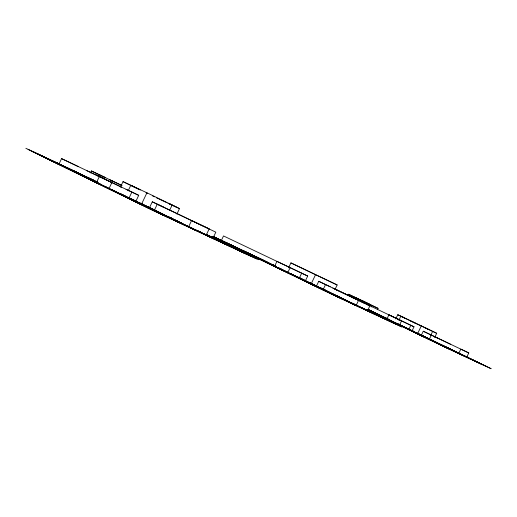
<?xml version="1.0" encoding="UTF-8"?>
<svg xmlns="http://www.w3.org/2000/svg" width="517" height="517" viewBox="0 0 517 517"><rect width="100%" height="100%" fill="white"/><g stroke="black" fill="none" stroke-linecap="round" stroke-linejoin="round"><path stroke-width="0.78" d="M59.054 163.921L61.581 158.622L121.611 187.18M90.404 172.969L91.367 170.953L105.727 177.777M95.845 174.733L96.485 173.376M98.107 176.646L99.083 174.604M108.887 188.847L111.898 182.527L99.342 176.549L96.382 182.747L158.629 212.054M103.678 178.462L104.331 177.092M111.401 182.986L112.376 180.95M120.403 187.16L123.033 181.641L146.944 192.789L179.515 208.597L176.892 214.103M128.145 190.851L130.814 185.267L139.7 189.577L131.9 185.939M128.933 198.25L131.88 192.072M135.797 201.468L138.718 195.336L99.342 176.549M141.484 204.241L146.944 192.789M149.368 207.937L152.289 201.811L209.159 228.915L206.134 235.254M154.337 210.354L157.278 204.183L163.902 207.349M169.492 210.574L172.142 205.023L168.826 203.472L176.2 207.046M188.518 227.015L191.607 220.533L209.159 228.915M221.392 240.399L223.518 235.939L293.404 269.221M274.514 266.436L276.938 261.363L307.693 276.033L305.288 281.067M288.576 267.806L290.916 262.901L337.155 284.964L335.152 289.158M290.134 267.644L287.672 272.808L335.546 295.291M299.259 278.243L301.682 273.163M311.156 283.904L315.635 274.521M316.029 286.231L316.326 286.373L318.737 281.3L369.939 305.709L367.471 310.885L290.218 273.609M325.561 284.55L323.144 289.623L323.784 289.953L322.647 289.384M347.851 295.646L348.516 294.251L363.903 301.573L363.231 302.981M353.124 298.16L353.79 296.758M355.78 299.427L356.452 298.025L358.533 299.02M361.15 301.993L361.829 300.577L378.056 308.358L377.397 309.741M367.341 304.946L368.014 303.544M371.406 306.878L372.072 305.489M399.486 325.206L401.554 320.87L388.913 314.847L386.878 319.118L437.162 342.719M395.77 318.931L397.773 314.724L421.336 325.846L436.703 333.303L434.7 337.504M398.833 320.398L400.849 316.178L404.559 317.974L401.489 316.527M408.773 329.555L410.808 325.29M411.984 331.061L414.007 326.815L388.913 314.847M413.135 331.494L413.354 331.035M414.039 331.959L414.259 331.494M417.568 333.749L421.336 325.846M421.252 335.475L423.274 331.235L468.783 352.93L466.709 357.279M430.674 335.585L432.69 331.358M429.323 339.372L431.365 335.094M458.702 353.531L460.809 349.124L468.783 352.93M319.396 287.891L320.23 288.273M313.056 284.828L317.981 287.142M317.386 286.877L317.496 286.922M321.988 289.068L316.326 286.373M156.619 197.901L158.493 198.774M159.029 199.026L166.345 202.444M167.812 203.129L179.515 208.597M282.211 269.835L282.288 269.868M142.731 204.861L140.876 204.008L141.852 204.506M149.503 208.151L151.339 208.984L150.318 208.474M312.662 284.641L311.822 284.253L312.817 284.751M419.087 334.486L418.641 334.286L419.843 334.88M425.375 337.517L425.814 337.717L419.371 334.622M78.539 174.029L101.086 184.64M247.934 253.569L274.934 266.242M278.585 267.955L281.507 269.325M299.75 277.894L301.211 278.579M450.449 349.673L367.703 309.832L389.611 320.075M406.349 327.952L409.264 329.316M81.44 175.444L106.295 187.225M112.034 189.836L116.409 191.885M120.81 193.978L125.909 196.376M129.599 198.134L134.698 200.525M140.585 203.317L143.506 204.687M149.342 207.427L152.256 208.797M249.446 254.299L275.968 266.837M277.286 267.412L284.647 270.889M291.937 274.307L293.391 274.992M299.227 277.732L302.206 279.154M367.774 309.864L394.742 322.595M396.158 323.222L409.244 329.4M88.821 179.05L146.621 206.231M148.036 206.936L156.373 210.858M257.111 258.009L289.888 273.467M290.166 273.59L297.546 277.073M297.992 277.215L306.277 281.17M308.998 282.405L315.112 285.339M325.296 290.115L320.934 288.066L326.964 291.032M371.587 311.745L414.414 331.901M415.823 332.541L424.528 336.645M266.507 262.558L318.498 287.019M319.823 287.614L324.909 289.998M379.168 315.402L432.988 340.722M104.137 186.534L163.579 214.49M169.414 217.23L172.678 218.756M272.898 265.654L330.13 292.583M335.927 295.304L338.887 296.693M110.483 189.629L177.615 221.218M205.708 234.33L221.457 241.769M281.041 269.596L334.247 294.612M335.707 295.297L339.947 297.236M393.14 322.143L441.253 344.755M441.725 345.001L449.299 348.548M118.6 193.591L181.713 223.26M228.223 245.052L205.449 234.356L239.151 250.7M335.753 295.414L346.17 300.319M401.089 325.975L451.134 349.492M125.243 196.841L182.714 223.855M188.537 226.582L193.629 228.973M196.273 230.175L201.372 232.56M205.217 234.304L235.112 248.399M296.118 276.899L349.272 301.876M351.941 303.098L357.034 305.482M367.225 310.258L370.359 311.751M407.551 329.09L455.27 351.508M455.736 351.689L461.08 354.229M132.022 200.15L195.93 230.143M196.227 230.317L201.326 232.702M203.944 233.897L242.13 251.805M303.001 280.233L350.319 302.471M351.767 303.149L359.024 306.542M361.654 307.751L377.158 315.034M414.098 332.25L468.176 357.641M138.95 203.536L249.278 255.275M310 283.62L384.06 318.369M420.748 335.455L474.632 360.75M146.027 206.994L256.568 258.817M317.121 287.071L389.301 320.902M427.488 338.706L481.172 363.897M322.543 289.694L396.39 324.327M434.325 342.002L486.135 366.288M329.885 293.249L401.78 326.925L366.172 309.78M439.515 344.509L491.15 368.705L441.712 344.955M337.155 284.964L290.916 262.901M83.024 175.237L25.85 148.295L153.258 210.522L258.41 259.708L206.096 234.369M86.597 176.963L93.855 180.375M31.925 151.261L97.183 182.068M255.152 256.367L212.946 236.424L350.248 302.833M255.734 256.548L263.961 260.49M40.656 155.527L97.299 182.204M212.901 236.534L267.018 262.035M368.938 309.961L379.161 314.769M48.365 159.294L97.299 182.411L67.527 167.902M216.067 238.137L270.165 263.657M271.612 264.342L274.773 265.732M381.591 315.971L368.375 309.773L392.687 321.535M384.919 317.58L387.828 318.95M56.288 163.165L97.261 182.54M224.488 242.215L275.141 266.055M368.511 309.974L387.731 318.918M64.438 167.14L97.202 182.533M233.115 246.389L275.096 266.132M388.739 319.487L367.619 309.657L460.725 354.481M72.813 171.237L101.08 184.588L48.243 158.829M241.937 250.661L274.895 266.203M278.547 267.916L281.461 269.286M367.749 309.793L387.524 319.021M388.002 319.273L391.653 320.986M318.149 287.219L318.543 287.439M318.873 287.594L320.172 288.189M425.097 337.388L424.567 337.136M322.569 289.371L321.865 289.042M143.338 205.146L150.085 208.357M148.896 207.866L142.085 204.616M319.002 287.704L317.483 286.993M409.813 320.566L412.256 321.716M413.994 322.582L436.703 333.303M99.361 174.791L101.92 176M109.727 179.696L121.527 185.351M281.746 269.615L281.991 269.745M283.6 270.527L282.896 270.184M356.782 298.219L378.056 308.358M287.058 272.181L287.536 272.407L287.168 272.213M126.019 189.287L138.718 195.336M152.289 201.811L169.705 210.128M176.853 213.553L215.835 232.172L213.172 237.742L205.882 234.324L250.823 256.161M334.938 289.061L358.656 300.377M434.222 336.483L450.734 344.354M61.581 158.622L78.326 166.616M86.552 170.532L98.34 176.161M294.541 269.771L307.693 276.033M334.977 289.152L396.171 318.317M397.159 318.782L414.007 326.815M283.852 270.643L284.234 270.83M284.97 271.186L285.313 271.347L284.893 271.147M285.998 271.677L286.431 271.858M319.487 287.859L320.23 288.253M91.367 170.953L122.09 185.609M348.516 294.251L370.082 304.571M169.951 210.238L176.407 213.321M318.737 281.3L330.247 286.799M332.786 288.001L337.045 290.037M369.939 305.709L358.604 300.299L356.09 305.566L216.907 238.285M423.274 331.235L434.454 336.567M434.875 336.767L437.918 338.221M421.943 335.888L420.476 335.184M422.247 335.985L423.959 336.806M315.706 286.14L313.237 284.957M361.209 300.293L369.39 304.216M368.989 309.935L388.771 319.487M397.954 323.926L399.408 324.624M405.218 327.423L411.312 330.285M412.973 331.132L414.427 331.836M415.875 332.534L426.286 337.575M426.719 337.724L441.266 344.761M320.579 288.421L321.309 288.738M396.287 323.215L482.025 364.44M368.259 309.812L470.625 359.108M362.882 308.229L365.777 309.631M255.644 256.548L268.084 262.578M271.632 264.271L275.063 265.893M311.589 283.581L313.043 284.285M337.019 295.873L345.136 299.815M353.008 303.595L355.909 304.998M358.688 306.322L361.124 307.537M361.59 307.725L392.92 322.782M243.042 250.583L271.179 264.148M271.768 264.394L274.928 265.997M298.115 277.202L303.188 279.658M303.841 279.949L305.288 280.653M308.907 282.405L318.246 286.896M319.532 287.549L334.26 294.658M334.9 294.948L350.287 302.426M350.92 302.71L383.788 318.517M234.531 246.577L275.122 266.165M290.444 273.616L297.566 277.06M298.18 277.254L375.736 314.75M225.819 242.479L276.007 266.714M277.442 267.386L288.77 272.931L278.624 268.065M222.872 241.09L275.018 266.3M290.218 273.648L358.972 306.911M424.761 327.616L428.8 329.575M412.87 322.007L416.431 323.732M152.496 195.865L154.493 196.835M397.773 314.724L413.387 322.298M123.033 181.641L140.281 189.998M146.027 192.789L147.468 193.481M213.094 236.676L342.79 299.343M212.978 236.637L333.601 295.052M205.734 234.324L246.971 254.364M205.708 234.414L245.032 253.453M203.924 233.794L231.157 246.964M196.344 230.214L203.459 233.645M204.06 233.897L225.057 244.108M88.168 177.667L93.829 180.375M95.477 181.208L96.931 181.913M152.851 209.127L154.299 209.837M169.55 217.256L172.458 218.672M197.151 230.685L218.853 241.206M83.573 175.515L85.021 176.219M86.468 176.924L97.215 182.12M148.082 206.916L157.42 211.427M157.769 211.576L159.805 212.565M161.13 213.269L162.577 213.973M168.296 216.72L180.698 222.795M181.357 223.073L182.805 223.783M188.531 226.53L214.658 239.242M73.776 170.849L96.925 182.12M139.467 202.761L147.558 206.774M148.159 206.994L167.812 216.636M168.18 216.778L208.286 236.263M128.481 197.597L136.785 201.604M139.37 202.903L201.804 233.232M63.307 165.918L96.634 182.158M119.821 193.455L124.894 195.93M128.507 197.649L195.219 230.149M56.909 162.913L98.101 182.986M119.75 193.545L124.907 196.014M126.284 196.725L190.76 228.068M52.598 160.884L99.044 183.49M112.073 189.881L117.152 192.356M117.766 192.679L119.207 193.377M120.571 194.043L183.987 224.895M104.705 186.372L108.324 188.136M111.943 189.901L119.188 193.429M120.635 194.133L179.405 222.756M41.631 155.72L174.778 220.585M37.179 153.627L167.728 217.289M32.681 151.507L162.958 215.059M28.138 149.374L158.137 212.804"/></g></svg>
